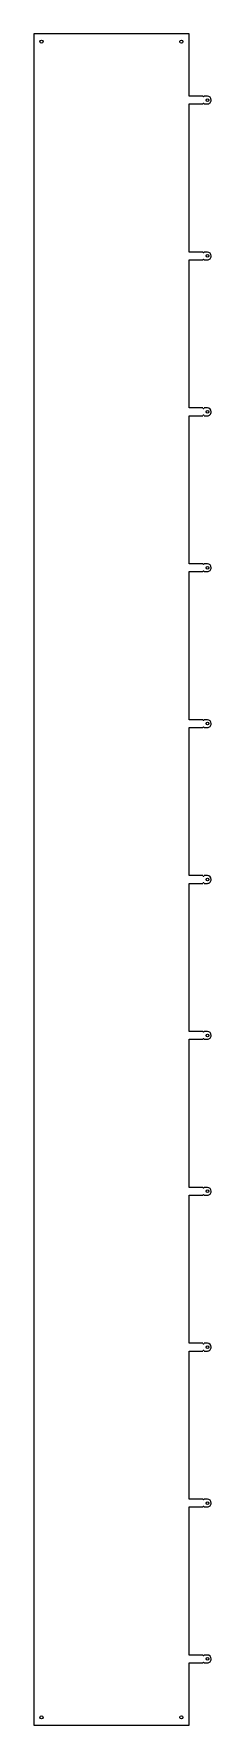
# Model space of a CAD drawing. Header units: millimetres. Extents: x 0 to 457, y 0 to 4340.
import ezdxf

# ---------------------------------------------------------------- set-up
doc = ezdxf.new("R2010")
doc.units = ezdxf.units.MM
doc.layers.get('0').update_dxf_attribs({"linetype": 'CONTINUOUS'})

msp = doc.modelspace()

# ---------------------------------------------------------------- linework, layer by layer
for p, q in [((400, 4340), (0, 4340)), ((0, 4340), (0, 0)), ((400, 4180), (400, 4340)), ((435.5, 4180), (400, 4180)), ((447, 4180), (438.5, 4180)), ((400, 4160), (435.5, 4160)), ((400, 3780), (400, 4160)), ((438.5, 4160), (447, 4160)), ((435.5, 3780), (400, 3780)), ((447, 3780), (438.5, 3780)), ((400, 3760), (435.5, 3760)), ((400, 3380), (400, 3760)), ((438.5, 3760), (447, 3760)), ((435.5, 3380), (400, 3380)), ((400, 3360), (435.5, 3360)), ((400, 2980), (400, 3360)), ((447, 3380), (438.5, 3380)), ((438.5, 3360), (447, 3360)), ((435.5, 2980), (400, 2980)), ((400, 2960), (435.5, 2960)), ((400, 2580), (400, 2960)), ((447, 2980), (438.5, 2980)), ((438.5, 2960), (447, 2960)), ((435.5, 2580), (400, 2580)), ((447, 2580), (438.5, 2580)), ((400, 2560), (435.5, 2560)), ((400, 2180), (400, 2560)), ((438.5, 2560), (447, 2560)), ((435.5, 2180), (400, 2180)), ((447, 2180), (438.5, 2180)), ((400, 2160), (435.5, 2160)), ((400, 1780), (400, 2160)), ((438.5, 2160), (447, 2160)), ((435.5, 1780), (400, 1780)), ((447, 1780), (438.5, 1780)), ((400, 1760), (435.5, 1760)), ((400, 1380), (400, 1760)), ((438.5, 1760), (447, 1760)), ((435.5, 1380), (400, 1380)), ((400, 1360), (435.5, 1360)), ((400, 980), (400, 1360)), ((447, 1380), (438.5, 1380)), ((438.5, 1360), (447, 1360)), ((435.5, 980), (400, 980)), ((400, 960), (435.5, 960)), ((400, 580), (400, 960)), ((447, 980), (438.5, 980)), ((438.5, 960), (447, 960)), ((435.5, 580), (400, 580)), ((447, 580), (438.5, 580)), ((400, 560), (435.5, 560)), ((400, 180), (400, 560)), ((438.5, 560), (447, 560)), ((435.5, 180), (400, 180)), ((447, 180), (438.5, 180)), ((400, 160), (435.5, 160)), ((400, 0), (400, 160)), ((438.5, 160), (447, 160)), ((0, 0), (400, 0))]:
    msp.add_line(p, q)
for centre, radius in [((20, 4320), 4), ((380, 4320), 4), ((447, 4170), 3.5), ((447, 3770), 3.5), ((447, 3370), 3.5), ((447, 2970), 3.5), ((447, 2570), 3.5), ((447, 2170), 3.5), ((447, 1770), 3.5), ((447, 1370), 3.5), ((447, 970), 3.5), ((447, 570), 3.5), ((447, 170), 3.5), ((20, 20), 4), ((380, 20), 4)]:
    msp.add_circle(centre, radius)
for centre, radius, start, end in [((437, 4180), 1.5, -180, 0), ((447, 4170), 10, 0.0002, 90), ((447, 4170), 10, -90, 0.0002), ((437, 4160), 1.5, 0, 180), ((437, 3780), 1.5, -180, 0), ((447, 3770), 10, 0.0002, 90), ((437, 3760), 1.5, 0, 180), ((447, 3770), 10, -90, 0.0002), ((437, 3380), 1.5, -180, 0), ((437, 3360), 1.5, 0, 180), ((447, 3370), 10, 0.0002, 90), ((447, 3370), 10, -90, 0.0002), ((437, 2980), 1.5, -180, 0), ((437, 2960), 1.5, 0, 180), ((447, 2970), 10, 0.0002, 90), ((447, 2970), 10, -90, 0.0002), ((437, 2580), 1.5, -180, 0), ((437, 2560), 1.5, 0, 180), ((447, 2570), 10, 0.0002, 90), ((447, 2570), 10, -90, 0.0002), ((437, 2180), 1.5, -180, 0), ((447, 2170), 10, 0.0002, 90), ((447, 2170), 10, -90, 0.0002), ((437, 2160), 1.5, 0, 180), ((437, 1780), 1.5, -180, 0), ((447, 1770), 10, 0.0002, 90), ((437, 1760), 1.5, 0, 180), ((447, 1770), 10, -90, 0.0002), ((437, 1380), 1.5, -180, 0), ((437, 1360), 1.5, 0, 180), ((447, 1370), 10, 0.0002, 90), ((447, 1370), 10, -90, 0.0002), ((437, 980), 1.5, -180, 0), ((437, 960), 1.5, 0, 180), ((447, 970), 10, 0.0002, 90), ((447, 970), 10, -90, 0.0002), ((437, 580), 1.5, -180, 0), ((447, 570), 10, 0.0002, 90), ((447, 570), 10, -90, 0.0002), ((437, 560), 1.5, 0, 180), ((437, 180), 1.5, -180, 0), ((447, 170), 10, 0.0002, 90), ((437, 160), 1.5, 0, 180), ((447, 170), 10, -90, 0.0002)]:
    msp.add_arc(centre, radius, start, end)

doc.saveas('drawing.dxf')
